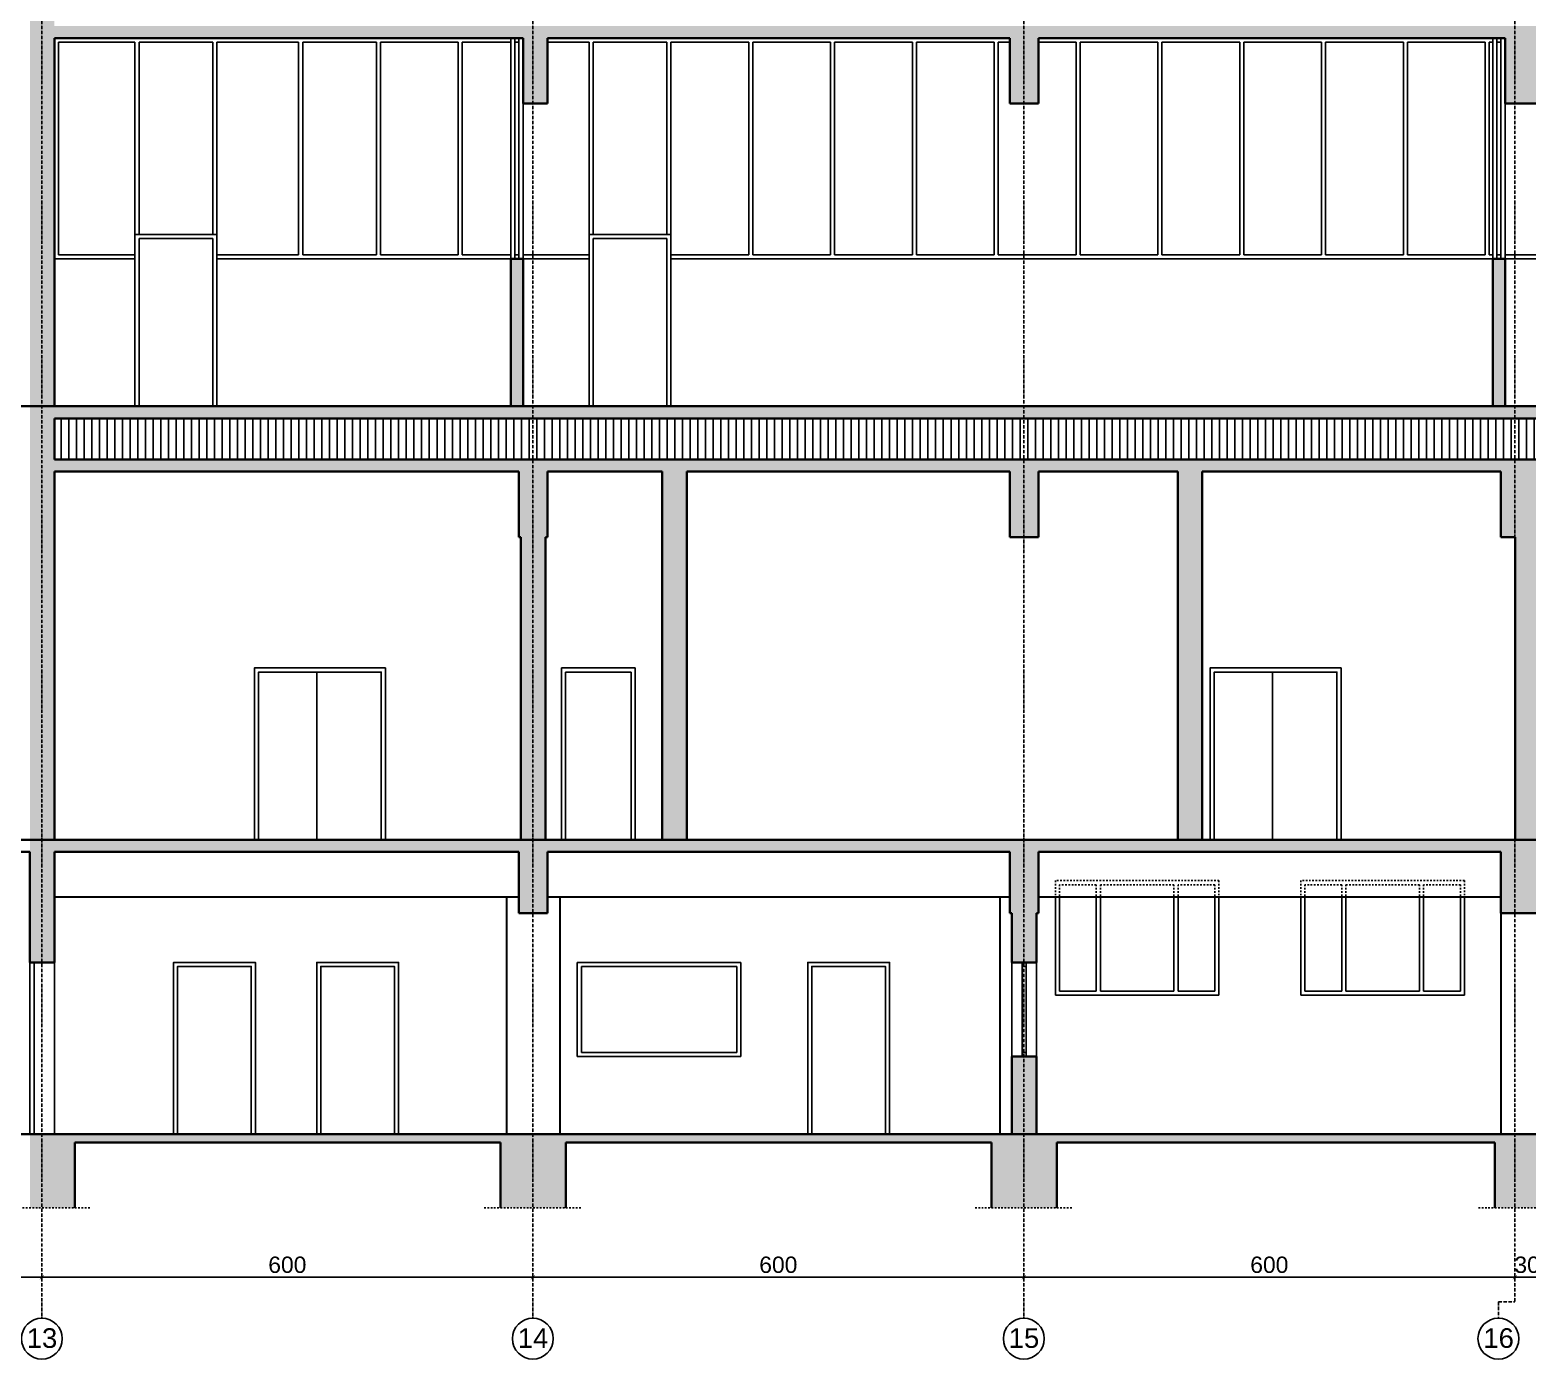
# Model space of a CAD drawing. Header units: inches. Extents: x -72385 to 39588, y -6525 to 66685.
# Drawn here: x -76 to 1754, y 22991 to 24616 of the extents above; entities that cross this region are included whole.
import ezdxf

# ---------------------------------------------------------------- set-up
doc = ezdxf.new("R2010")
doc.units = ezdxf.units.IN
doc.header["$MEASUREMENT"] = 0
doc.linetypes.add('DashDot', pattern=[0.6, 0.4, -0.1, 0, -0.1])
doc.linetypes.add('Hidden', pattern=[0.4, 0.2, -0.2])
for name, color, linetype, lineweight in [('Надписи коти външни', 252, 'Continuous', 25), ('Надписи Оси', 252, 'Continuous', 25), ('Оси', 252, 'DashDot', 25), ('Фасади Разрези дебело', 7, 'Continuous', 35), ('Фасади Разрези пунктир', 253, 'Hidden', 25), ('Фасади Разрези средно', 252, 'Continuous', 30), ('Фасади Разрези тънко', 253, 'Continuous', 25), ('Щрих стени', 254, 'Continuous', 25)]:
    doc.layers.add(name, color=color, linetype=linetype, lineweight=lineweight)
doc.styles.add('Arial Regular', font='arial.ttf')
doc.styles.get("Standard").update_dxf_attribs({"font": 'arial.ttf'})
doc.dimstyles.new('Annotative', dxfattribs={"dimscale": 0, "dimtxt": 20, "dimasz": 5, "dimexe": 5, "dimexo": 5, "dimgap": 5, "dimtad": 1, "dimdec": 0, "dimzin": 0, "dimdsep": 46, "dimtxsty": 'Standard', "dimblk": 'ARCHTICK', "dimcen": 5, "dimdle": 5, "dimadec": 0, "dimazin": 0, "dimtfac": 1, "dimtdec": 0, "dimtofl": 0, "dimtmove": 0, "dimatfit": 3, "dimldrblk": 'ARCHTICK', "dimfxl": 5, "dimfxlon": 1, "dimtolj": 1, "dimtzin": 0, "dimarcsym": 1})

# ---------------------------------------------------------------- blocks, each defined once
blk = doc.blocks.new('_ArchTick')
at = {"color": 0, "linetype": 'ByBlock', "const_width": 0.15}
blk.add_lwpolyline([(-0.5, -0.5), (0.5, 0.5)], dxfattribs=at)
blk = doc.blocks.new('*D7005')
at = {"layer": 'Defpoints', "color": 0, "ltscale": 10, "transparency": 16777216}
for p in [(1739, 23090.9), (1139, 23067.3), (1739, 23067.3)]:
    blk.add_point(p, dxfattribs=at)
at = {"layer": 'Надписи коти външни', "color": 0, "lineweight": -2, "ltscale": 10, "transparency": 16777216}
for p, q in [((1134, 23090.9), (1744, 23090.9)), ((1139, 23085.9), (1139, 23095.9)), ((1739, 23085.9), (1739, 23095.9))]:
    blk.add_line(p, q, dxfattribs=at)
at = {"layer": 'Надписи коти външни', "color": 0, "lineweight": -2, "ltscale": 10, "transparency": 16777216, "xscale": 5, "yscale": 5, "zscale": 5, "rotation": 180}
blk.add_blockref('_ArchTick', (1139, 23090.9), dxfattribs=at)
at = {"layer": 'Надписи коти външни', "color": 0, "lineweight": -2, "ltscale": 10, "transparency": 16777216, "xscale": 5, "yscale": 5, "zscale": 5}
blk.add_blockref('_ArchTick', (1739, 23090.9), dxfattribs=at)
at = {"layer": 'Надписи коти външни', "color": 0, "ltscale": 10, "transparency": 16777216, "insert": (1439, 23106.1), "char_height": 20, "attachment_point": 5}
blk.add_mtext('\\A1;600', dxfattribs=at)
blk = doc.blocks.new('*D7006')
at = {"layer": 'Defpoints', "color": 0, "ltscale": 10, "transparency": 16777216}
for p in [(1139, 23090.9), (539, 23040.9), (1139, 23040.9)]:
    blk.add_point(p, dxfattribs=at)
at = {"layer": 'Надписи коти външни', "color": 0, "lineweight": -2, "ltscale": 10, "transparency": 16777216}
for p, q in [((534, 23090.9), (1144, 23090.9)), ((539, 23085.9), (539, 23095.9)), ((1139, 23085.9), (1139, 23095.9))]:
    blk.add_line(p, q, dxfattribs=at)
at = {"layer": 'Надписи коти външни', "color": 0, "lineweight": -2, "ltscale": 10, "transparency": 16777216, "xscale": 5, "yscale": 5, "zscale": 5, "rotation": 180}
blk.add_blockref('_ArchTick', (539, 23090.9), dxfattribs=at)
at = {"layer": 'Надписи коти външни', "color": 0, "lineweight": -2, "ltscale": 10, "transparency": 16777216, "xscale": 5, "yscale": 5, "zscale": 5}
blk.add_blockref('_ArchTick', (1139, 23090.9), dxfattribs=at)
at = {"layer": 'Надписи коти външни', "color": 0, "ltscale": 10, "transparency": 16777216, "insert": (839, 23106.1), "char_height": 20, "attachment_point": 5}
blk.add_mtext('\\A1;600', dxfattribs=at)
blk = doc.blocks.new('*D7007')
at = {"layer": 'Defpoints', "color": 0, "ltscale": 10, "transparency": 16777216}
for p in [(1769, 23090.9), (1739, 23060.9), (1769, 23060.9)]:
    blk.add_point(p, dxfattribs=at)
at = {"layer": 'Надписи коти външни', "color": 0, "lineweight": -2, "ltscale": 10, "transparency": 16777216}
for p, q in [((1734, 23090.9), (1774, 23090.9)), ((1739, 23085.9), (1739, 23095.9)), ((1769, 23085.9), (1769, 23095.9))]:
    blk.add_line(p, q, dxfattribs=at)
at = {"layer": 'Надписи коти външни', "color": 0, "lineweight": -2, "ltscale": 10, "transparency": 16777216, "xscale": 5, "yscale": 5, "zscale": 5, "rotation": 180}
blk.add_blockref('_ArchTick', (1739, 23090.9), dxfattribs=at)
at = {"layer": 'Надписи коти външни', "color": 0, "lineweight": -2, "ltscale": 10, "transparency": 16777216, "xscale": 5, "yscale": 5, "zscale": 5}
blk.add_blockref('_ArchTick', (1769, 23090.9), dxfattribs=at)
at = {"layer": 'Надписи коти външни', "color": 0, "ltscale": 10, "transparency": 16777216, "insert": (1754, 23106.1), "char_height": 20, "attachment_point": 5}
blk.add_mtext('\\A1;30', dxfattribs=at)
blk = doc.blocks.new('*D7008')
at = {"layer": 'Defpoints', "color": 0, "ltscale": 10, "transparency": 16777216}
for p in [(539, 23090.9), (-61, 23040.9), (539, 23040.9)]:
    blk.add_point(p, dxfattribs=at)
at = {"layer": 'Надписи коти външни', "color": 0, "lineweight": -2, "ltscale": 10, "transparency": 16777216}
for p, q in [((-66, 23090.9), (544, 23090.9)), ((-61, 23085.9), (-61, 23095.9)), ((539, 23085.9), (539, 23095.9))]:
    blk.add_line(p, q, dxfattribs=at)
at = {"layer": 'Надписи коти външни', "color": 0, "lineweight": -2, "ltscale": 10, "transparency": 16777216, "xscale": 5, "yscale": 5, "zscale": 5, "rotation": 180}
blk.add_blockref('_ArchTick', (-61, 23090.9), dxfattribs=at)
at = {"layer": 'Надписи коти външни', "color": 0, "lineweight": -2, "ltscale": 10, "transparency": 16777216, "xscale": 5, "yscale": 5, "zscale": 5}
blk.add_blockref('_ArchTick', (539, 23090.9), dxfattribs=at)
at = {"layer": 'Надписи коти външни', "color": 0, "ltscale": 10, "transparency": 16777216, "insert": (239, 23106.1), "char_height": 20, "attachment_point": 5}
blk.add_mtext('\\A1;600', dxfattribs=at)
blk = doc.blocks.new('*D7013')
at = {"layer": 'Defpoints', "color": 0, "ltscale": 10, "transparency": 16777216}
for p in [(-61, 23090.9), (-661, 23040.9), (-61, 23040.9)]:
    blk.add_point(p, dxfattribs=at)
at = {"layer": 'Надписи коти външни', "color": 0, "lineweight": -2, "ltscale": 10, "transparency": 16777216}
for p, q in [((-666, 23090.9), (-56, 23090.9)), ((-661, 23085.9), (-661, 23095.9)), ((-61, 23085.9), (-61, 23095.9))]:
    blk.add_line(p, q, dxfattribs=at)
at = {"layer": 'Надписи коти външни', "color": 0, "lineweight": -2, "ltscale": 10, "transparency": 16777216, "xscale": 5, "yscale": 5, "zscale": 5, "rotation": 180}
blk.add_blockref('_ArchTick', (-661, 23090.9), dxfattribs=at)
at = {"layer": 'Надписи коти външни', "color": 0, "lineweight": -2, "ltscale": 10, "transparency": 16777216, "xscale": 5, "yscale": 5, "zscale": 5}
blk.add_blockref('_ArchTick', (-61, 23090.9), dxfattribs=at)
at = {"layer": 'Надписи коти външни', "color": 0, "ltscale": 10, "transparency": 16777216, "insert": (-361, 23106.1), "char_height": 20, "attachment_point": 5}
blk.add_mtext('\\A1;600', dxfattribs=at)

msp = doc.modelspace()

# ---------------------------------------------------------------- hatches: boundary and pattern name
at = {"layer": 'Щрих стени', "ltscale": 10}
h = msp.add_hatch(color=256, dxfattribs=at)
h.dxf.hatch_style = 1
h.paths.add_polyline_path([(1787.1, 24605.9), (2352.1, 24605.9), (2352.1, 24525.9), (2387.1, 24525.9), (2387.1, 24605.9), (2952.2, 24605.9), (2952.2, 24525.9), (2954.7, 24525.9), (2954.7, 24155.9), (2984.7, 24155.9), (2984.7, 24525.9), (2987.2, 24525.9), (2987.2, 24605.9), (3552.2, 24605.9), (3552.2, 24525.9), (3554.7, 24525.9), (3554.7, 24155.9), (3584.7, 24155.9), (3584.7, 24525.9), (3587.2, 24525.9), (3587.2, 24605.9), (4158.7, 24605.9), (4158.7, 24155.9), (4188.7, 24155.9), (4188.7, 24405.9), (4650.4, 24405.9), (4907, 24281), (5078.7, 24281), (5078.7, 24316), (5048.7, 24316), (5048.7, 24296), (4910.5, 24296), (4910.5, 24311.6), (4878.5, 24311.6), (4878.5, 24327.2), (4846.5, 24327.2), (4846.5, 24342.7), (4814.5, 24342.7), (4814.5, 24358.3), (4782.5, 24358.3), (4782.5, 24373.9), (4750.5, 24373.9), (4750.5, 24389.5), (4718.5, 24389.5), (4718.5, 24405.1), (4686.5, 24405.1), (4686.5, 24420.9), (4488.7, 24420.9), (4488.7, 24670.9), (4650.4, 24670.9), (4907, 24546), (5078.7, 24546), (5078.7, 24581), (5048.7, 24581), (5048.7, 24561), (4910.5, 24561), (4910.5, 24576.6), (4878.5, 24576.6), (4878.5, 24592.2), (4846.5, 24592.2), (4846.5, 24607.7), (4814.5, 24607.7), (4814.5, 24623.3), (4782.5, 24623.3), (4782.5, 24638.9), (4750.5, 24638.9), (4750.5, 24654.5), (4718.5, 24654.5), (4718.5, 24670.1), (4686.5, 24670.1), (4686.5, 24685.9), (-75.6, 24685.9), (-75.6, 24155.9), (-45.6, 24155.9), (-45.6, 24605.9), (527, 24605.9), (527, 24525.9), (557, 24525.9), (557, 24605.9), (1122, 24605.9), (1122, 24525.9), (1157, 24525.9), (1157, 24605.9), (1727.1, 24605.9), (1727.1, 24525.9), (1787.1, 24525.9)])
h.paths.add_polyline_path([(-45.6, 24620.9), (-45.6, 24670.9), (4158.7, 24670.9), (4158.7, 24620.9)], flags=16)
h.paths.add_polyline_path([(4188.7, 24670.9), (4458.7, 24670.9), (4458.7, 24420.9), (4188.7, 24420.9)], flags=16)
h.paths.add_polyline_path([(527, 24335.9), (512, 24335.9), (512, 24155.9), (527, 24155.9)], flags=17)
h.paths.add_polyline_path([(1727.1, 24335.9), (1712.1, 24335.9), (1712.1, 24155.9), (1727.1, 24155.9)], flags=17)
h = msp.add_hatch(color=256, dxfattribs=at)
h.dxf.hatch_style = 1
h.paths.add_polyline_path([(2387.1, 24075.9), (2952.2, 24075.9), (2952.2, 23995.9), (2954.7, 23995.9), (2954.7, 23625.9), (2984.7, 23625.9), (2984.7, 23995.9), (2987.2, 23995.9), (2987.2, 24075.9), (3544.7, 24075.9), (3544.7, 23625.9), (3549.7, 23625.9), (3549.7, 23995.9), (3587.2, 23995.9), (3587.2, 24075.9), (4158.7, 24075.9), (4158.7, 23625.9), (4188.7, 23625.9), (4188.7, 23875.9), (4619.5, 23875.9), (4619.5, 23855.9), (4649.5, 23855.9), (4649.5, 23876.4), (4907, 23751), (5043.7, 23751), (5043.7, 23580.9), (5078.7, 23580.9), (5078.7, 23766), (5093.7, 23766), (5093.7, 23786), (5048.7, 23786), (5048.7, 23766), (4910.5, 23766), (4910.5, 23781.6), (4878.5, 23781.6), (4878.5, 23797.2), (4846.5, 23797.2), (4846.5, 23812.7), (4814.5, 23812.7), (4814.5, 23828.3), (4782.5, 23828.3), (4782.5, 23843.9), (4750.5, 23843.9), (4750.5, 23859.5), (4718.5, 23859.5), (4718.5, 23875.1), (4686.5, 23875.1), (4686.5, 23890.9), (4188.7, 23890.9), (4188.7, 24140.9), (4458.7, 24140.9), (4458.7, 24090.9), (4488.7, 24090.9), (4488.7, 24140.9), (4650.4, 24140.9), (4907, 24016), (5078.7, 24016), (5078.7, 24051), (5048.7, 24051), (5048.7, 24031), (4910.5, 24031), (4910.5, 24046.6), (4878.5, 24046.6), (4878.5, 24062.2), (4846.5, 24062.2), (4846.5, 24077.7), (4814.5, 24077.7), (4814.5, 24093.3), (4782.5, 24093.3), (4782.5, 24108.9), (4750.5, 24108.9), (4750.5, 24124.5), (4718.5, 24124.5), (4718.5, 24140.1), (4686.5, 24140.1), (4686.5, 24155.9), (-75.6, 24155.9), (-75.6, 23625.9), (-45.6, 23625.9), (-45.6, 24075.9), (522, 24075.9), (522, 23995.9), (524.5, 23995.9), (524.5, 23625.9), (554.5, 23625.9), (554.5, 23995.9), (557, 23995.9), (557, 24075.9), (697, 24075.9), (697, 23625.9), (727, 23625.9), (727, 24075.9), (1122, 24075.9), (1122, 23995.9), (1157, 23995.9), (1157, 24075.9), (1327.1, 24075.9), (1327.1, 23625.9), (1357.1, 23625.9), (1357.1, 24075.9), (1722.1, 24075.9), (1722.1, 23995.9), (1739.6, 23995.9), (1739.6, 23625.9), (1769.6, 23625.9), (1769.6, 23995.9), (1787.1, 23995.9), (1787.1, 24075.9), (2344.6, 24075.9), (2344.6, 23995.9), (2387.1, 23995.9)])
h.paths.add_polyline_path([(-45.6, 24090.9), (-45.6, 24140.9), (4158.7, 24140.9), (4158.7, 24090.9)], flags=16)
at = {"layer": 'Щрих стени', "ltscale": 10, "transparency": 33554610}
h = msp.add_hatch(dxfattribs=at)
h.set_pattern_fill('ANSI31', color=256, scale=75, angle=45)
h.paths.add_polyline_path([(4158.7, 24140.9), (-45.6, 24140.9), (-45.6, 24090.9), (4158.7, 24090.9)])
at = {"layer": 'Щрих стени', "ltscale": 10}
h = msp.add_hatch(color=256, dxfattribs=at)
h.dxf.hatch_style = 1
h.paths.add_polyline_path([(1179.5, 23255.9), (1714.6, 23255.9), (1714.6, 23175.9), (1794.6, 23175.9), (1794.6, 23255.9), (2329.6, 23255.9), (2329.6, 23175.9), (2409.6, 23175.9), (2409.6, 23255.9), (2929.7, 23255.9), (2929.7, 23175.9), (3009.7, 23175.9), (3009.7, 23255.9), (3529.7, 23255.9), (3529.7, 23175.9), (3609.7, 23175.9), (3609.7, 23255.9), (4129.8, 23255.9), (4129.8, 23175.9), (4209.8, 23175.9), (4209.8, 23255.9), (4998.7, 23255.9), (4998.7, 23175.9), (5078.7, 23175.9), (5078.7, 23510.9), (5043.7, 23510.9), (5043.7, 23505.9), (4905.5, 23505.9), (4905.5, 23520.9), (4873.5, 23520.9), (4873.5, 23535.9), (4841.5, 23535.9), (4841.5, 23550.9), (4809.5, 23550.9), (4809.5, 23565.9), (4777.5, 23565.9), (4777.5, 23580.9), (4745.5, 23580.9), (4745.5, 23595.9), (4713.5, 23595.9), (4713.5, 23610.9), (4681.5, 23610.9), (4681.5, 23625.9), (-75.6, 23625.9), (-75.6, 23610.9), (-75.5, 23610.9), (-75.5, 23475.9), (-45.6, 23475.9), (-45.6, 23610.9), (522, 23610.9), (522, 23535.9), (557, 23535.9), (557, 23610.9), (1122, 23610.9), (1122, 23535.9), (1124.5, 23535.9), (1124.5, 23475.9), (1154.5, 23475.9), (1154.5, 23535.9), (1157, 23535.9), (1157, 23610.9), (1722.1, 23610.9), (1722.1, 23535.9), (1787.1, 23535.9), (1787.1, 23610.9), (2352.1, 23610.9), (2352.1, 23535.9), (2387.1, 23535.9), (2387.1, 23610.9), (2952.2, 23610.9), (2952.2, 23535.9), (2987.2, 23535.9), (2987.2, 23610.9), (3552.2, 23610.9), (3552.2, 23535.9), (3554.7, 23535.9), (3554.7, 23475.9), (3584.7, 23475.9), (3584.7, 23535.9), (3587.2, 23535.9), (3587.2, 23610.9), (4152.3, 23610.9), (4152.3, 23535.9), (4187.3, 23535.9), (4187.3, 23610.9), (4349.6, 23610.9), (4349.6, 23265.9), (4379.6, 23265.9), (4379.6, 23610.9), (4646.1, 23610.9), (4902.1, 23490.9), (5028.7, 23490.9), (5028.7, 23265.9), (-75.6, 23265.9), (-75.6, 23175.9), (-20.5, 23175.9), (-20.5, 23255.9), (499.5, 23255.9), (499.5, 23175.9), (579.5, 23175.9), (579.5, 23255.9), (1099.5, 23255.9), (1099.5, 23175.9), (1179.5, 23175.9)])
h.paths.add_polyline_path([(5208.7, 23550.9), (5178.7, 23550.9), (5178.7, 23425.9), (5078.7, 23425.9), (5078.7, 23415.9), (5208.7, 23415.9)])
h = msp.add_hatch(color=256, dxfattribs=at)
h.dxf.hatch_style = 1
h.paths.add_polyline_path([(1154.5, 23360.9), (1124.5, 23360.9), (1124.5, 23265.9), (1154.5, 23265.9)])

# ---------------------------------------------------------------- linework, layer by layer
at = {"layer": 'Надписи Оси', "ltscale": 50}
for centre in [(-61, 23015.9), (539, 23015.9), (1139, 23015.9), (1719, 23015.9)]:
    msp.add_circle(centre, 25, dxfattribs=at)
at = {"layer": 'Оси', "ltscale": 10}
for p, q in [((-61, 26090.9), (-61, 23040.9)), ((539, 26090.9), (539, 23040.9)), ((1139, 26090.9), (1139, 23040.9)), ((1739, 26090.9), (1739, 23060.9)), ((1719, 23060.9), (1719, 23040.9)), ((1719, 23060.9), (1739, 23060.9))]:
    msp.add_line(p, q, dxfattribs=at)
at = {"layer": 'Фасади Разрези дебело', "ltscale": 10, "extrusion": (1.2091e-15, 1, -2.22045e-16)}
for p, q in [((-45.6, 24605.9), (527, 24605.9)), ((557, 24605.9), (1122, 24605.9)), ((1157, 24605.9), (1727.1, 24605.9)), ((512, 24335.9), (527, 24335.9)), ((1712.1, 24335.9), (1727.1, 24335.9)), ((-7023.6, 24155.9), (4686.5, 24155.9)), ((-45.6, 24090.9), (4158.7, 24090.9)), ((-45.6, 24075.9), (522, 24075.9)), ((557, 24075.9), (697, 24075.9)), ((727, 24075.9), (1122, 24075.9)), ((1157, 24075.9), (1327.1, 24075.9)), ((1357.1, 24075.9), (1722.1, 24075.9)), ((-7023.6, 23625.9), (4681.5, 23625.9)), ((-1845.7, 23610.9), (-75.5, 23610.9)), ((-45.6, 23610.9), (522, 23610.9)), ((557, 23610.9), (1122, 23610.9)), ((1157, 23610.9), (1722.1, 23610.9)), ((522, 23535.9), (557, 23535.9)), ((-75.5, 23475.9), (-45.6, 23475.9)), ((1124.5, 23475.9), (1154.5, 23475.9)), ((1124.5, 23360.9), (1154.5, 23360.9)), ((-1845.7, 23265.9), (5028.7, 23265.9)), ((-20.5, 23255.9), (499.5, 23255.9)), ((579.5, 23255.9), (1099.5, 23255.9)), ((1179.5, 23255.9), (1714.6, 23255.9))]:
    msp.add_line(p, q, dxfattribs=at)
at = {"layer": 'Фасади Разрези дебело', "ltscale": 10}
for p, q in [((-45.6, 24605.9), (-45.6, 24155.9)), ((527, 24605.9), (527, 24525.9)), ((557, 24605.9), (557, 24525.9)), ((1122, 24605.9), (1122, 24525.9)), ((1157, 24605.9), (1157, 24525.9)), ((1727.1, 24605.9), (1727.1, 24525.9)), ((527, 24525.9), (557, 24525.9)), ((1122, 24525.9), (1157, 24525.9)), ((1727.1, 24525.9), (1787.1, 24525.9)), ((512, 24335.9), (512, 24155.9)), ((527, 24335.9), (527, 24155.9)), ((1712.1, 24335.9), (1712.1, 24155.9)), ((1727.1, 24335.9), (1727.1, 24155.9)), ((-45.6, 24140.9), (-45.6, 24090.9)), ((4158.7, 24140.9), (-45.6, 24140.9)), ((-45.6, 24075.9), (-45.6, 23625.9)), ((522, 24075.9), (522, 23995.9)), ((557, 24075.9), (557, 23995.9)), ((697, 24075.9), (697, 23625.9)), ((727, 24075.9), (727, 23625.9)), ((1122, 24075.9), (1122, 23995.9)), ((1157, 24075.9), (1157, 23995.9)), ((1327.1, 24075.9), (1327.1, 23625.9)), ((1357.1, 24075.9), (1357.1, 23625.9)), ((1722.1, 24075.9), (1722.1, 23995.9)), ((522, 23995.9), (524.5, 23995.9)), ((524.5, 23995.9), (524.5, 23625.9)), ((554.5, 23995.9), (554.5, 23625.9)), ((554.5, 23995.9), (557, 23995.9)), ((1122, 23995.9), (1157, 23995.9)), ((1722.1, 23995.9), (1739.6, 23995.9)), ((1739.6, 23995.9), (1739.6, 23625.9)), ((-75.5, 23610.9), (-75.5, 23475.9)), ((-45.6, 23610.9), (-45.6, 23475.9)), ((522, 23610.9), (522, 23535.9)), ((557, 23610.9), (557, 23535.9)), ((1122, 23610.9), (1122, 23535.9)), ((1157, 23610.9), (1157, 23535.9)), ((1722.1, 23610.9), (1722.1, 23535.9)), ((1122, 23535.9), (1124.5, 23535.9)), ((1124.5, 23535.9), (1124.5, 23475.9)), ((1154.5, 23535.9), (1154.5, 23475.9)), ((1154.5, 23535.9), (1157, 23535.9)), ((1722.1, 23535.9), (1787.1, 23535.9)), ((1124.5, 23360.9), (1124.5, 23265.9)), ((1154.5, 23360.9), (1154.5, 23265.9)), ((-20.5, 23255.9), (-20.5, 23175.9)), ((499.5, 23255.9), (499.5, 23175.9)), ((579.5, 23255.9), (579.5, 23175.9)), ((1099.5, 23255.9), (1099.5, 23175.9)), ((1179.5, 23255.9), (1179.5, 23175.9)), ((1714.6, 23255.9), (1714.6, 23175.9))]:
    msp.add_line(p, q, dxfattribs=at)
at = {"layer": 'Фасади Разрези пунктир', "ltscale": 10, "extrusion": (-7.84095e-16, 1, -2.22045e-16)}
for p, q in [((1377.5, 23575.9), (1177.5, 23575.9)), ((1227.5, 23570.9), (1182.5, 23570.9)), ((1322.5, 23570.9), (1232.5, 23570.9)), ((1372.5, 23570.9), (1327.5, 23570.9)), ((1677.5, 23575.9), (1477.5, 23575.9)), ((1527.5, 23570.9), (1482.5, 23570.9)), ((1622.5, 23570.9), (1532.5, 23570.9)), ((1672.5, 23570.9), (1627.5, 23570.9))]:
    msp.add_line(p, q, dxfattribs=at)
at = {"layer": 'Фасади Разрези пунктир', "ltscale": 10}
for p, q in [((1177.5, 23575.9), (1177.5, 23555.9)), ((1182.5, 23570.9), (1182.5, 23555.9)), ((1227.5, 23570.9), (1227.5, 23555.9)), ((1232.5, 23570.9), (1232.5, 23555.9)), ((1322.5, 23570.9), (1322.5, 23555.9)), ((1327.5, 23570.9), (1327.5, 23555.9)), ((1372.5, 23570.9), (1372.5, 23555.9)), ((1377.5, 23575.9), (1377.5, 23555.9)), ((1477.5, 23575.9), (1477.5, 23555.9)), ((1482.5, 23570.9), (1482.5, 23555.9)), ((1527.5, 23570.9), (1527.5, 23555.9)), ((1532.5, 23570.9), (1532.5, 23555.9)), ((1622.5, 23570.9), (1622.5, 23555.9)), ((1627.5, 23570.9), (1627.5, 23555.9)), ((1672.5, 23570.9), (1672.5, 23555.9)), ((1677.5, 23575.9), (1677.5, 23555.9))]:
    msp.add_line(p, q, dxfattribs=at)
at = {"layer": 'Фасади Разрези пунктир', "ltscale": 10, "extrusion": (1.2091e-15, 1, -2.22045e-16)}
for p, q in [((-120.5, 23175.9), (-0.5, 23175.9)), ((479.5, 23175.9), (599.5, 23175.9)), ((1079.5, 23175.9), (1199.5, 23175.9)), ((1694.6, 23175.9), (1814.6, 23175.9))]:
    msp.add_line(p, q, dxfattribs=at)
at = {"layer": 'Фасади Разрези средно', "ltscale": 10, "extrusion": (1.2091e-15, 1, -2.22045e-16)}
for p, q in [((-45.6, 23555.9), (522, 23555.9)), ((557, 23555.9), (1122, 23555.9)), ((1157, 23555.9), (1722.1, 23555.9))]:
    msp.add_line(p, q, dxfattribs=at)
at = {"layer": 'Фасади Разрези средно', "ltscale": 10}
for p, q in [((507, 23555.9), (507, 23265.9)), ((572, 23555.9), (572, 23265.9)), ((1109.5, 23555.9), (1109.5, 23265.9)), ((1722.1, 23535.9), (1722.1, 23265.9))]:
    msp.add_line(p, q, dxfattribs=at)
at = {"layer": 'Фасади Разрези тънко', "ltscale": 10, "extrusion": (1.2091e-15, 1, -2.22045e-16)}
for p, q in [((-40.6, 24600.9), (52.8, 24600.9)), ((57.8, 24600.9), (147.8, 24600.9)), ((152.8, 24600.9), (252.8, 24600.9)), ((257.8, 24600.9), (347.8, 24600.9)), ((352.8, 24600.9), (447.8, 24600.9)), ((452.8, 24600.9), (512, 24600.9)), ((517, 24600.9), (522, 24600.9)), ((557, 24600.9), (607.8, 24600.9)), ((612.8, 24600.9), (702.8, 24600.9)), ((707.8, 24600.9), (802.8, 24600.9)), ((807.8, 24600.9), (902.8, 24600.9)), ((907.8, 24600.9), (1002.8, 24600.9)), ((1007.8, 24600.9), (1102.8, 24600.9)), ((1107.8, 24600.9), (1122, 24600.9)), ((1157, 24600.9), (1202.8, 24600.9)), ((1207.8, 24600.9), (1302.8, 24600.9)), ((1307.8, 24600.9), (1402.8, 24600.9)), ((1407.8, 24600.9), (1502.8, 24600.9)), ((1507.8, 24600.9), (1602.8, 24600.9)), ((1607.8, 24600.9), (1702.8, 24600.9)), ((1707.8, 24600.9), (1712.1, 24600.9)), ((1717.1, 24600.9), (1722.1, 24600.9)), ((-45.6, 24335.9), (52.8, 24335.9)), ((-40.6, 24340.9), (52.8, 24340.9)), ((152.8, 24340.9), (252.8, 24340.9)), ((152.8, 24335.9), (512, 24335.9)), ((257.8, 24340.9), (347.8, 24340.9)), ((352.8, 24340.9), (447.8, 24340.9)), ((452.8, 24340.9), (512, 24340.9)), ((517, 24340.9), (522, 24340.9)), ((527, 24340.9), (607.8, 24340.9)), ((527, 24335.9), (607.8, 24335.9)), ((707.8, 24340.9), (802.8, 24340.9)), ((707.8, 24335.9), (1712.1, 24335.9)), ((807.8, 24340.9), (902.8, 24340.9)), ((907.8, 24340.9), (1002.8, 24340.9)), ((1007.8, 24340.9), (1102.8, 24340.9)), ((1107.8, 24340.9), (1202.8, 24340.9)), ((1207.8, 24340.9), (1302.8, 24340.9)), ((1307.8, 24340.9), (1402.8, 24340.9)), ((1407.8, 24340.9), (1502.8, 24340.9)), ((1507.8, 24340.9), (1602.8, 24340.9)), ((1607.8, 24340.9), (1702.8, 24340.9)), ((1707.8, 24340.9), (1712.1, 24340.9)), ((1717.1, 24340.9), (1722.1, 24340.9)), ((1727.1, 24340.9), (1812.9, 24340.9)), ((1727.1, 24335.9), (1812.9, 24335.9)), ((593.3, 23475.9), (793.3, 23475.9)), ((598.3, 23470.9), (788.3, 23470.9)), ((1137, 23470.9), (1142, 23470.9)), ((598.3, 23365.9), (788.3, 23365.9)), ((1137, 23365.9), (1142, 23365.9)), ((593.3, 23360.9), (793.3, 23360.9))]:
    msp.add_line(p, q, dxfattribs=at)
at = {"layer": 'Фасади Разрези тънко', "ltscale": 10}
for p, q in [((-40.6, 24600.9), (-40.6, 24340.9)), ((52.8, 24155.9), (52.8, 24600.9)), ((57.8, 24365.9), (57.8, 24600.9)), ((147.8, 24600.9), (147.8, 24365.9)), ((152.8, 24600.9), (152.8, 24155.9)), ((252.8, 24340.9), (252.8, 24600.9)), ((257.8, 24340.9), (257.8, 24600.9)), ((347.8, 24600.9), (347.8, 24340.9)), ((352.8, 24600.9), (352.8, 24340.9)), ((447.8, 24600.9), (447.8, 24340.9)), ((452.8, 24600.9), (452.8, 24340.9)), ((512, 24605.9), (512, 24335.9)), ((517, 24605.9), (517, 24335.9)), ((522, 24605.9), (522, 24335.9)), ((607.8, 24155.9), (607.8, 24600.9)), ((612.8, 24365.9), (612.8, 24600.9)), ((702.8, 24600.9), (702.8, 24365.9)), ((707.8, 24600.9), (707.8, 24155.9)), ((802.8, 24600.9), (802.8, 24340.9)), ((807.8, 24600.9), (807.8, 24340.9)), ((902.8, 24600.9), (902.8, 24340.9)), ((907.8, 24600.9), (907.8, 24340.9)), ((1002.8, 24600.9), (1002.8, 24340.9)), ((1007.8, 24600.9), (1007.8, 24340.9)), ((1102.8, 24600.9), (1102.8, 24340.9)), ((1107.8, 24600.9), (1107.8, 24340.9)), ((1202.8, 24600.9), (1202.8, 24340.9)), ((1207.8, 24600.9), (1207.8, 24340.9)), ((1302.8, 24600.9), (1302.8, 24340.9)), ((1307.8, 24600.9), (1307.8, 24340.9)), ((1402.8, 24600.9), (1402.8, 24340.9)), ((1407.8, 24600.9), (1407.8, 24340.9)), ((1502.8, 24600.9), (1502.8, 24340.9)), ((1507.8, 24600.9), (1507.8, 24340.9)), ((1602.8, 24600.9), (1602.8, 24340.9)), ((1607.8, 24600.9), (1607.8, 24340.9)), ((1702.8, 24600.9), (1702.8, 24340.9)), ((1707.8, 24600.9), (1707.8, 24340.9)), ((1712.1, 24605.9), (1712.1, 24335.9)), ((1717.1, 24605.9), (1717.1, 24335.9)), ((1722.1, 24605.9), (1722.1, 24335.9)), ((527, 24525.9), (527, 24335.9)), ((1727.1, 24525.9), (1727.1, 24335.9)), ((52.8, 24365.9), (152.8, 24365.9)), ((57.8, 24155.9), (57.8, 24360.9)), ((57.8, 24360.9), (147.8, 24360.9)), ((147.8, 24360.9), (147.8, 24155.9)), ((607.8, 24365.9), (707.8, 24365.9)), ((612.8, 24155.9), (612.8, 24360.9)), ((612.8, 24360.9), (702.8, 24360.9)), ((702.8, 24360.9), (702.8, 24155.9)), ((275.2, 23830.9), (275.2, 23625.9)), ((574, 23625.9), (574, 23835.9)), ((574, 23835.9), (664, 23835.9)), ((579, 23625.9), (579, 23830.9)), ((579, 23830.9), (659, 23830.9)), ((659, 23830.9), (659, 23625.9)), ((664, 23835.9), (664, 23625.9)), ((1443, 23830.9), (1443, 23625.9)), ((1177.5, 23555.9), (1177.5, 23435.9)), ((1182.5, 23555.9), (1182.5, 23440.9)), ((1227.5, 23555.9), (1227.5, 23440.9)), ((1232.5, 23555.9), (1232.5, 23440.9)), ((1322.5, 23555.9), (1322.5, 23440.9)), ((1327.5, 23555.9), (1327.5, 23440.9)), ((1372.5, 23555.9), (1372.5, 23440.9)), ((1377.5, 23555.9), (1377.5, 23435.9)), ((1477.5, 23555.9), (1477.5, 23435.9)), ((1482.5, 23555.9), (1482.5, 23440.9)), ((1527.5, 23555.9), (1527.5, 23440.9)), ((1532.5, 23555.9), (1532.5, 23440.9)), ((1622.5, 23555.9), (1622.5, 23440.9)), ((1627.5, 23555.9), (1627.5, 23440.9)), ((1672.5, 23555.9), (1672.5, 23440.9)), ((1677.5, 23555.9), (1677.5, 23435.9)), ((-75.5, 23475.9), (-75.5, 23265.9)), ((-70.5, 23475.9), (-70.5, 23265.9)), ((-45.6, 23475.9), (-45.6, 23265.9)), ((593.3, 23475.9), (593.3, 23360.9)), ((793.3, 23475.9), (793.3, 23360.9)), ((1124.5, 23475.9), (1124.5, 23360.9)), ((1137, 23475.9), (1137, 23360.9)), ((1142, 23475.9), (1142, 23360.9)), ((1154.5, 23475.9), (1154.5, 23360.9)), ((598.3, 23470.9), (598.3, 23365.9)), ((788.3, 23470.9), (788.3, 23365.9))]:
    msp.add_line(p, q, dxfattribs=at)
at = {"layer": 'Фасади Разрези тънко', "ltscale": 10, "extrusion": (-7.84095e-16, 1, -2.22045e-16)}
for p, q in [((1227.5, 23440.9), (1182.5, 23440.9)), ((1322.5, 23440.9), (1232.5, 23440.9)), ((1372.5, 23440.9), (1327.5, 23440.9)), ((1527.5, 23440.9), (1482.5, 23440.9)), ((1622.5, 23440.9), (1532.5, 23440.9)), ((1672.5, 23440.9), (1627.5, 23440.9)), ((1377.5, 23435.9), (1177.5, 23435.9)), ((1677.5, 23435.9), (1477.5, 23435.9))]:
    msp.add_line(p, q, dxfattribs=at)
at = {"layer": 'Фасади Разрези тънко', "ltscale": 10}
for points in [[(198.8, 23625.9, 0), (198.8, 23835.9, 0), (358.8, 23835.9, 0), (358.8, 23625.9, 0)], [(203.8, 23625.9, 0), (203.8, 23830.9, 0), (353.8, 23830.9, 0), (353.8, 23625.9, 0)], [(1366.6, 23625.9, 0), (1366.6, 23835.9, 0), (1526.6, 23835.9, 0), (1526.6, 23625.9, 0)], [(1371.6, 23625.9, 0), (1371.6, 23830.9, 0), (1521.6, 23830.9, 0), (1521.6, 23625.9, 0)], [(99.9, 23265.9, 0), (99.9, 23475.9, 0), (199.9, 23475.9, 0), (199.9, 23265.9, 0)], [(274.9, 23265.9, 0), (274.9, 23475.9, 0), (374.9, 23475.9, 0), (374.9, 23265.9, 0)], [(874.9, 23265.9, 0), (874.9, 23475.9, 0), (974.9, 23475.9, 0), (974.9, 23265.9, 0)], [(104.9, 23265.9, 0), (104.9, 23470.9, 0), (194.9, 23470.9, 0), (194.9, 23265.9, 0)], [(279.9, 23265.9, 0), (279.9, 23470.9, 0), (369.9, 23470.9, 0), (369.9, 23265.9, 0)], [(879.9, 23265.9, 0), (879.9, 23470.9, 0), (969.9, 23470.9, 0), (969.9, 23265.9, 0)]]:
    msp.add_polyline3d(points, dxfattribs=at)

# ---------------------------------------------------------------- texts
at = {"layer": 'Надписи Оси', "ltscale": 100, "char_height": 24, "width": 27.213, "attachment_point": 1, "style": 'Arial Regular'}
for s, insert in [('\\pxqc;13', (-74.4, 23028.6)), ('\\pxqc;14', (525.6, 23028.6)), ('\\pxqc;15', (1125.6, 23028.6)), ('\\pxqc;16', (1705.6, 23028.6))]:
    msp.add_mtext(s, dxfattribs=dict(at, insert=insert))

# ---------------------------------------------------------------- dimensions: what is measured, and where the dimension line sits
at = {"layer": 'Надписи коти външни', "ltscale": 10}
for base, p1, p2, picture, middle in [((-61, 23090.9), (-661, 23040.9), (-61, 23040.9), '*D7013', (-361, 23106.1)), ((539, 23090.9), (-61, 23040.9), (539, 23040.9), '*D7008', (239, 23106.1)), ((1139, 23090.9), (539, 23040.9), (1139, 23040.9), '*D7006', (839, 23106.1)), ((1739, 23090.9), (1139, 23067.3), (1739, 23067.3), '*D7005', (1439, 23106.1))]:
    dim = msp.add_linear_dim(base=base, p1=p1, p2=p2, dimstyle='Annotative', override={"dimscale": 0, "dimtix": 0, "dimtofl": 0, "dimtmove": 0, "dimatfit": 3}, dxfattribs=at)
    dim.commit()
    dim.dimension.update_dxf_attribs({"geometry": picture, "text_midpoint": middle})
dim = msp.add_linear_dim(base=(1769, 23090.9), p1=(1739, 23060.9), p2=(1769, 23060.9), dimstyle='Annotative', override={"dimscale": 0, "dimtix": 0, "dimtofl": 0, "dimtmove": 0, "dimatfit": 3}, dxfattribs=at)
dim.commit()
dim.dimension.update_dxf_attribs({"geometry": '*D7007', "text_midpoint": (1754, 23090.9), "dimtype": 128})

doc.saveas('drawing.dxf')
